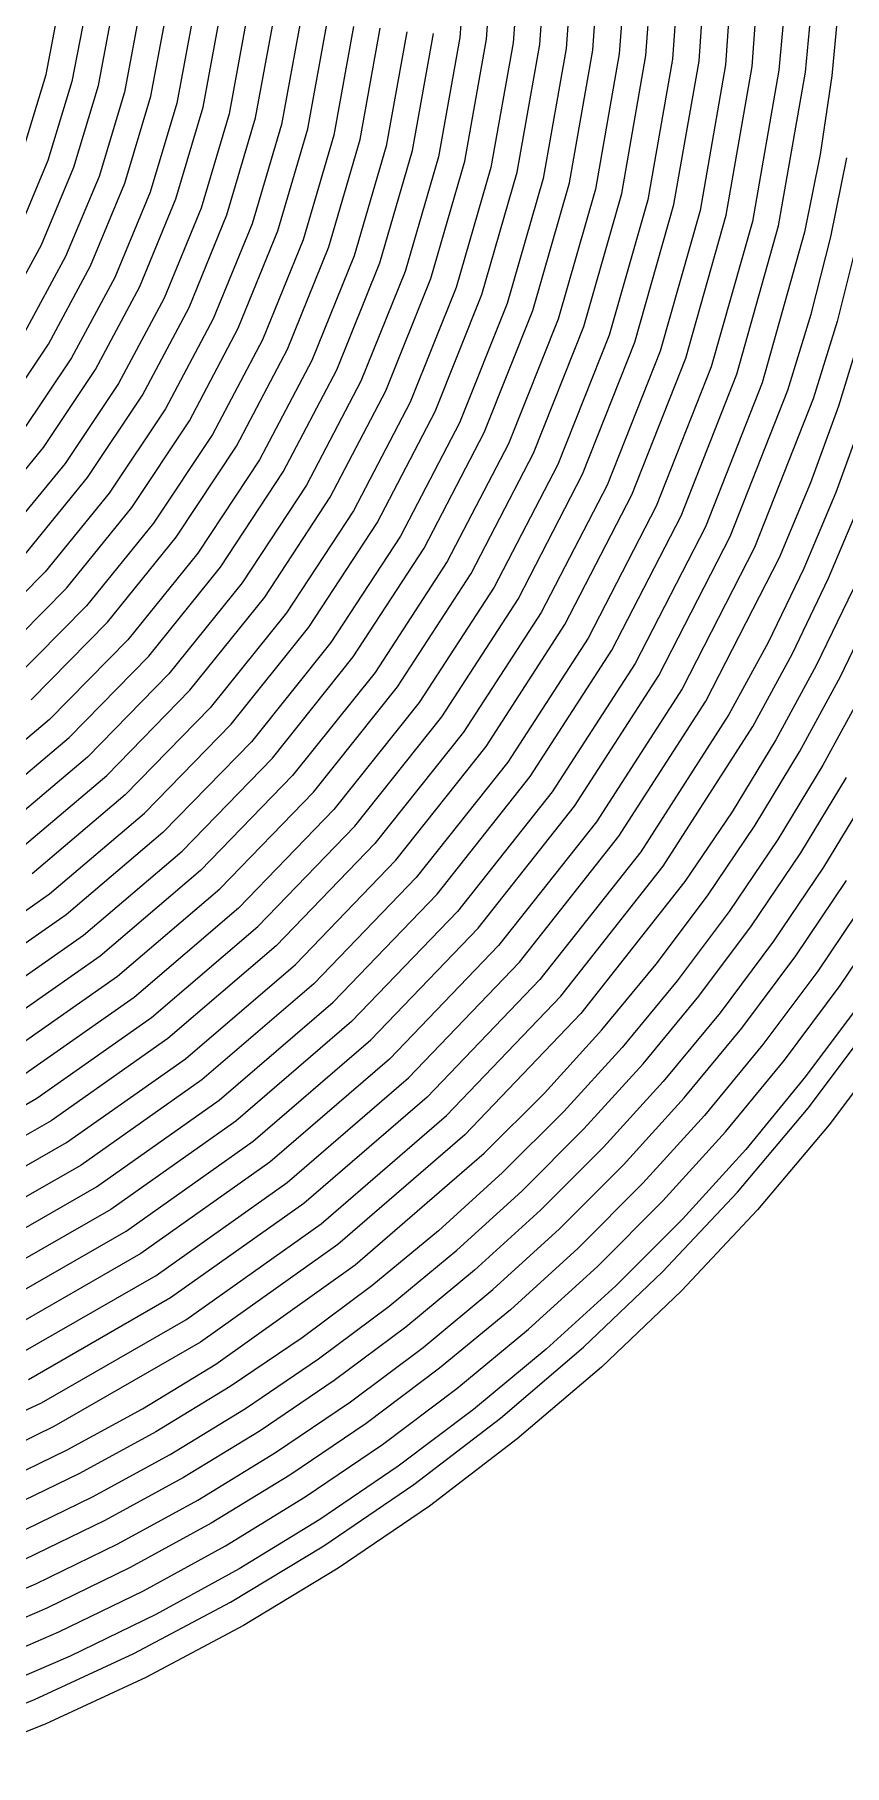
# Model space of a CAD drawing. Extents: x -264 to 377, y -298 to 357.
# Drawn here: x 134.5 to 164.4, y 70.5 to 134.4 of the extents above; entities that cross this region are included whole.
import ezdxf

# ---------------------------------------------------------------- set-up
doc = ezdxf.new("R2010")
doc.units = 0

msp = doc.modelspace()

# ---------------------------------------------------------------- linework, layer by layer
for p, q in [((150.495244, 138.853851), (150.158033, 134.299744)), ((151.143085, 134.238282), (151.483314, 138.894864)), ((152.467888, 138.853814), (152.120422, 134.098156)), ((153.105197, 134.035127), (153.455751, 138.89319)), ((154.440391, 138.85378), (154.082683, 133.896573)), ((155.067201, 133.832099), (155.428069, 138.891644)), ((156.41277, 138.853751), (156.044822, 133.694999)), ((157.0291, 133.629186), (157.400279, 138.890216)), ((158.385033, 138.853724), (158.006847, 133.49343)), ((158.990921, 133.426371), (159.372396, 138.888887)), ((160.357197, 138.853701), (159.968784, 133.291866)), ((160.952667, 133.22365), (161.344428, 138.887655)), ((134.874264, 132.929865), (135.440055, 135.871027)), ((136.415275, 135.711247), (135.831232, 132.675208)), ((136.807774, 132.529086), (137.403809, 135.665857)), ((138.37943, 135.509542), (137.765333, 132.277718)), ((138.740995, 132.12871), (139.367232, 135.461098)), ((162.203769, 135.950851), (161.930634, 133.090306)), ((162.914337, 133.02101), (163.190428, 135.932313)), ((164.173174, 135.849396), (163.892403, 132.88875)), ((140.3432, 135.307865), (139.699071, 131.880266)), ((140.67397, 131.728672), (141.330375, 135.256686)), ((142.306648, 135.106211), (141.632502, 131.482846)), ((142.606736, 131.328919), (143.293279, 135.052565)), ((144.269818, 134.904574), (143.565674, 131.085451)), ((144.539327, 130.929414), (145.25598, 134.848697)), ((146.232753, 134.702951), (145.498622, 130.688076)), ((146.471749, 130.530119), (147.218494, 134.645044)), ((148.195475, 134.501342), (147.431362, 130.290721)), ((148.40405, 130.131009), (149.180863, 134.44158)), ((150.158033, 134.299744), (149.363957, 129.893382)), ((150.336213, 129.732061), (151.143085, 134.238282)), ((152.120422, 134.098156), (151.296385, 129.496058)), ((152.268289, 129.333253), (153.105197, 134.035127)), ((154.082683, 133.896573), (153.228695, 129.098743)), ((154.20027, 128.934569), (155.067201, 133.832099)), ((156.044822, 133.694999), (155.16089, 128.701438)), ((156.132152, 128.535996), (157.0291, 133.629186)), ((134.016972, 130.106074), (134.874264, 132.929865)), ((158.006847, 133.49343), (157.092974, 128.304142)), ((158.063972, 128.137522), (158.990921, 133.426371)), ((159.968784, 133.291866), (159.024979, 127.906855)), ((159.995726, 127.739137), (160.952667, 133.22365)), ((161.930634, 133.090306), (160.956902, 127.509574)), ((161.927408, 127.340833), (162.914337, 133.02101)), ((163.892403, 132.88875), (163.462933, 129.975217)), ((135.831232, 132.675208), (134.946286, 129.760327)), ((135.901506, 129.516514), (136.807774, 132.529086)), ((137.765333, 132.277718), (136.831602, 129.173856)), ((137.785796, 128.927343), (138.740995, 132.12871)), ((139.699071, 131.880266), (138.71658, 128.587432)), ((139.669877, 128.338503), (140.67397, 131.728672)), ((141.632502, 131.482846), (140.601271, 128.001051)), ((141.553783, 127.749941), (142.606736, 131.328919)), ((143.565674, 131.085451), (142.485722, 127.414704)), ((143.437541, 127.161618), (144.539327, 130.929414)), ((145.498622, 130.688076), (144.369964, 126.828383)), ((145.321152, 126.573501), (146.471749, 130.530119)), ((134.946286, 129.760327), (133.778378, 126.9807)), ((147.431362, 130.290721), (146.254007, 126.242088)), ((147.204667, 125.985564), (148.40405, 130.131009)), ((149.363957, 129.893382), (148.137922, 125.655816)), ((149.088058, 125.397784), (150.336213, 129.732061)), ((163.462933, 129.975217), (162.888746, 127.112298)), ((163.859035, 126.942599), (164.441043, 129.854845)), ((134.703386, 126.642786), (135.901506, 129.516514)), ((136.831602, 129.173856), (135.597176, 126.213045)), ((151.296385, 129.496058), (150.021674, 125.069562)), ((150.971382, 124.81014), (152.268289, 129.333253)), ((153.228695, 129.098743), (151.905321, 124.483321)), ((136.521015, 125.872636), (137.785796, 128.927343)), ((138.71658, 128.587432), (137.415663, 125.445448)), ((152.854625, 124.222617), (154.20027, 128.934569)), ((155.16089, 128.701438), (153.788859, 123.897095)), ((154.73778, 123.635203), (156.132152, 128.535996)), ((138.338475, 125.102807), (139.669877, 128.338503)), ((140.601271, 128.001051), (139.233885, 124.677904)), ((157.092974, 128.304142), (155.672291, 123.310881)), ((156.620885, 123.047884), (158.063972, 128.137522)), ((159.024979, 127.906855), (157.555652, 122.724678)), ((140.155794, 124.333247), (141.553783, 127.749941)), ((142.485722, 127.414704), (141.051887, 123.910403)), ((141.972994, 123.563919), (143.437541, 127.161618)), ((158.503936, 122.460653), (159.995726, 127.739137)), ((160.956902, 127.509574), (159.438938, 122.138484)), ((160.38692, 121.8735), (161.927408, 127.340833)), ((133.231794, 123.922548), (134.703386, 126.642786)), ((144.369964, 126.828383), (142.869697, 123.142935)), ((143.790073, 122.79479), (145.321152, 126.573501)), ((162.888746, 127.112298), (161.322149, 121.552298)), ((163.133961, 124.085267), (163.859035, 126.942599)), ((164.820533, 126.71503), (164.083574, 123.810856)), ((135.597176, 126.213045), (134.08099, 123.410376)), ((134.96603, 122.980226), (136.521015, 125.872636)), ((146.254007, 126.242088), (144.687321, 122.3755)), ((145.607078, 122.025836), (147.204667, 125.985564)), ((137.415663, 125.445448), (135.81625, 122.470398)), ((148.137922, 125.655816), (146.504831, 121.608093)), ((147.423977, 121.257033), (149.088058, 125.397784)), ((136.700139, 122.038212), (138.338475, 125.102807)), ((139.233885, 124.677904), (137.55127, 121.530483)), ((150.021674, 125.069562), (148.322188, 120.84071)), ((149.240829, 120.488362), (150.971382, 124.81014)), ((138.434143, 121.096458), (140.155794, 124.333247)), ((151.905321, 124.483321), (150.13945, 120.073344)), ((151.057615, 119.719809), (152.854625, 124.222617)), ((162.269859, 121.286415), (163.133961, 124.085267)), ((141.051887, 123.910403), (139.286092, 120.590619)), ((140.168059, 120.154926), (141.972994, 123.563919)), ((153.788859, 123.897095), (151.956612, 119.305996)), ((152.874324, 118.95136), (154.73778, 123.635203)), ((155.672291, 123.310881), (153.773674, 118.538663)), ((164.083574, 123.810856), (163.205308, 120.966121)), ((164.152771, 120.699393), (165.043489, 123.591757)), ((133.140222, 120.265749), (134.96603, 122.980226)), ((142.869697, 123.142935), (141.020739, 119.650796)), ((141.901878, 119.213587), (143.790073, 122.79479)), ((154.690997, 118.183004), (156.620885, 123.047884)), ((157.555652, 122.724678), (155.590674, 117.771346)), ((135.81625, 122.470398), (133.938276, 119.678365)), ((134.775249, 119.161346), (136.700139, 122.038212)), ((144.687321, 122.3755), (142.755214, 118.711013)), ((143.635647, 118.272417), (145.607078, 122.025836)), ((156.507627, 117.414733), (158.503936, 122.460653)), ((159.438938, 122.138484), (157.407605, 117.00404)), ((137.55127, 121.530483), (135.574355, 118.575864)), ((146.504831, 121.608093), (144.489591, 117.771264)), ((158.324198, 116.646538), (160.38692, 121.8735)), ((161.322149, 121.552298), (159.224465, 116.236744)), ((136.410205, 118.057192), (138.434143, 121.096458)), ((145.36933, 117.331391), (147.423977, 121.257033)), ((148.322188, 120.84071), (146.223825, 116.831543)), ((160.140733, 115.878408), (162.269859, 121.286415)), ((163.205308, 120.966121), (161.04128, 115.469459)), ((139.286092, 120.590619), (137.210258, 117.473423)), ((138.045105, 116.95325), (140.168059, 120.154926)), ((147.102983, 116.390493), (149.240829, 120.488362)), ((163.122638, 117.871024), (164.152771, 120.699393)), ((165.088395, 120.379952), (164.04191, 117.506689)), ((141.020739, 119.650796), (138.846006, 116.371031)), ((150.13945, 120.073344), (147.957976, 115.891845)), ((148.836587, 115.449707), (151.057615, 119.719809)), ((132.58418, 116.488837), (134.775249, 119.161346)), ((139.679935, 115.849493), (141.901878, 119.213587)), ((151.956612, 119.305996), (149.692034, 114.952167)), ((150.570127, 114.509023), (152.874324, 118.95136)), ((135.574355, 118.575864), (133.324068, 115.831126)), ((142.755214, 118.711013), (140.481598, 115.268684)), ((141.314738, 114.745898), (143.635647, 118.272417)), ((153.773674, 118.538663), (151.426002, 114.012508)), ((134.105356, 115.233068), (136.410205, 118.057192)), ((144.489591, 117.771264), (142.117105, 114.166378)), ((152.303645, 113.568427), (154.690997, 118.183004)), ((155.590674, 117.771346), (153.159915, 113.072869)), ((161.957251, 115.11034), (163.122638, 117.871024)), ((137.210258, 117.473423), (134.84631, 114.576886)), ((135.626505, 113.9775), (138.045105, 116.95325)), ((142.949475, 113.64244), (145.36933, 117.331391)), ((154.03713, 112.627915), (156.507627, 117.414733)), ((157.407605, 117.00404), (154.893765, 112.133242)), ((164.04191, 117.506689), (162.858025, 114.702185)), ((163.773725, 114.34233), (164.974458, 117.1925)), ((138.846006, 116.371031), (136.368415, 113.322702)), ((146.223825, 116.831543), (143.752483, 113.064104)), ((144.5842, 112.539104), (147.102983, 116.390493)), ((155.770566, 111.687475), (158.324198, 116.646538)), ((137.147612, 112.722109), (139.679935, 115.849493)), ((147.957976, 115.891845), (145.387789, 111.961857)), ((159.224465, 116.236744), (156.627551, 111.193629)), ((157.503975, 110.747098), (160.140733, 115.878408)), ((140.481598, 115.268684), (137.890384, 112.068569)), ((146.218891, 111.435877), (148.836587, 115.449707)), ((161.04128, 115.469459), (158.361297, 110.254029)), ((159.237376, 109.806781), (161.957251, 115.11034)), ((134.84631, 114.576886), (132.216169, 111.919078)), ((138.668713, 111.466871), (141.314738, 114.745898)), ((149.692034, 114.952167), (147.023011, 110.859635)), ((147.853533, 110.332747), (150.570127, 114.509023)), ((162.858025, 114.702185), (161.54097, 111.970187)), ((132.93463, 111.246287), (135.626505, 113.9775)), ((142.117105, 114.166378), (139.41228, 110.814483)), ((151.426002, 114.012508), (148.658152, 109.757434)), ((162.437723, 111.565732), (163.773725, 114.34233)), ((164.674732, 113.934916), (163.318176, 111.115601)), ((136.368415, 113.322702), (133.610885, 110.524873)), ((140.18977, 110.211763), (142.949475, 113.64244)), ((149.488165, 109.229701), (152.303645, 113.568427)), ((164.214649, 110.710484), (165.590174, 113.57437)), ((134.328276, 109.851034), (137.147612, 112.722109)), ((143.752483, 113.064104), (140.934061, 109.560433)), ((141.710832, 108.956771), (144.5842, 112.539104)), ((153.159915, 113.072869), (150.293245, 108.655256)), ((151.122776, 108.126735), (154.03713, 112.627915)), ((137.890384, 112.068569), (135.005483, 109.130725)), ((145.387789, 111.961857), (142.45578, 108.306415)), ((154.893765, 112.133242), (151.928282, 107.553094)), ((161.54097, 111.970187), (160.094977, 109.314442)), ((135.721937, 108.455927), (138.668713, 111.466871)), ((143.231875, 107.701882), (146.218891, 111.435877)), ((152.757348, 107.023838), (155.770566, 111.687475)), ((156.627551, 111.193629), (153.563262, 106.450948)), ((160.970739, 108.866519), (162.437723, 111.565732)), ((139.41228, 110.814483), (136.400019, 107.73663)), ((147.023011, 110.859635), (143.977426, 107.052425)), ((154.391902, 105.921001), (157.503975, 110.747098)), ((163.318176, 111.115601), (161.828624, 108.374862)), ((162.704086, 107.926306), (164.214649, 110.710484)), ((137.115575, 107.060942), (140.18977, 110.211763)), ((144.752884, 106.447086), (147.853533, 110.332747)), ((158.361297, 110.254029), (155.198206, 105.348816)), ((165.095342, 110.261025), (163.562233, 107.435292)), ((140.934061, 109.560433), (137.794457, 106.342573)), ((148.658152, 109.757434), (145.499001, 105.798458)), ((156.026457, 104.818223), (159.237376, 109.806781)), ((160.094977, 109.314442), (156.83309, 104.246701)), ((135.005483, 109.130725), (131.850806, 106.475209)), ((138.509232, 105.666066), (141.710832, 108.956771)), ((146.273895, 105.192369), (149.488165, 109.229701)), ((150.293245, 108.655256), (147.020534, 104.544519)), ((157.660981, 103.715498), (160.970739, 108.866519)), ((132.498772, 105.733659), (135.721937, 108.455927)), ((142.45578, 108.306415), (139.188842, 104.948553)), ((147.794896, 103.93773), (151.122776, 108.126735)), ((161.828624, 108.374862), (160.210429, 105.716569)), ((136.400019, 107.73663), (133.105228, 104.953866)), ((139.902886, 104.271287), (143.231875, 107.701882)), ((151.928282, 107.553094), (148.542019, 103.290598)), ((161.062898, 105.225771), (162.704086, 107.926306)), ((163.562233, 107.435292), (161.896549, 104.694451)), ((133.752247, 104.21156), (137.115575, 107.060942)), ((143.977426, 107.052425), (140.583165, 103.554563)), ((149.315868, 102.683155), (152.757348, 107.023838)), ((162.748715, 104.203083), (164.437412, 106.986137)), ((137.794457, 106.342573), (134.359569, 103.432565)), ((141.296523, 102.876596), (144.752884, 106.447086)), ((153.563262, 106.450948), (150.063453, 102.036694)), ((165.295807, 106.495728), (163.582636, 103.67234)), ((135.005756, 102.689562), (138.509232, 105.666066)), ((145.499001, 105.798458), (141.977426, 102.1606)), ((150.836833, 101.428638), (154.391902, 105.921001)), ((160.210429, 105.716569), (158.467946, 103.144594)), ((139.188842, 104.948553), (135.613867, 101.911305)), ((142.690171, 101.481979), (146.273895, 105.192369)), ((155.198206, 105.348816), (151.584856, 100.782807)), ((152.357805, 100.174176), (156.026457, 104.818223)), ((159.295496, 102.612818), (161.062898, 105.225771)), ((136.259275, 101.167656), (139.902886, 104.271287)), ((147.020534, 104.544519), (143.371652, 100.766668)), ((156.83309, 104.246701), (153.106205, 99.528939)), ((161.896549, 104.694451), (160.102769, 102.042498)), ((160.929997, 101.510181), (162.748715, 104.203083)), ((140.583165, 103.554563), (136.868111, 100.390076)), ((144.083819, 100.087436), (147.794896, 103.93773)), ((153.878755, 98.919766), (157.660981, 103.715498)), ((163.582636, 103.67234), (161.737559, 100.94041)), ((137.512791, 99.645832), (141.296523, 102.876596)), ((148.542019, 103.290598), (144.765837, 99.372755)), ((158.467946, 103.144594), (154.627531, 98.275081)), ((162.564486, 100.407583), (164.434518, 103.180435)), ((131.226756, 100.049834), (135.005756, 102.689562)), ((145.477452, 98.692954), (149.315868, 102.683155)), ((157.406294, 100.091381), (159.295496, 102.612818)), ((165.26869, 102.650236), (163.37232, 99.83833)), ((135.613867, 101.911305), (131.757744, 99.217704)), ((141.977426, 102.1606), (138.122305, 98.868878)), ((150.063453, 102.036694), (146.159978, 97.978862)), ((160.102769, 102.042498), (158.185369, 99.483427)), ((164.19896, 99.305019), (166.120304, 102.157822)), ((132.328389, 98.414553), (136.259275, 101.167656)), ((138.76633, 98.124076), (142.690171, 101.481979)), ((146.871084, 97.298524), (150.836833, 101.428638)), ((158.985793, 98.911489), (160.929997, 101.510181)), ((161.737559, 100.94041), (159.765179, 98.304057)), ((136.868111, 100.390076), (132.86015, 97.582991)), ((143.371652, 100.766668), (139.376469, 97.347712)), ((151.584856, 100.782807), (147.554093, 96.584988)), ((160.565284, 97.731636), (162.564486, 100.407583)), ((140.019878, 96.602391), (144.083819, 100.087436)), ((148.26473, 95.90415), (152.357805, 100.174176)), ((155.399702, 97.665397), (157.406294, 100.091381)), ((163.37232, 99.83833), (161.34496, 97.124693)), ((133.430033, 96.779348), (137.512791, 99.645832)), ((144.765837, 99.372755), (140.6306, 95.826568)), ((153.106205, 99.528939), (148.948162, 95.191134)), ((158.185369, 99.483427), (156.148828, 97.021235)), ((162.144764, 96.551817), (164.19896, 99.305019)), ((138.122305, 98.868878), (133.962515, 95.948309)), ((141.273422, 95.080761), (145.477452, 98.692954)), ((149.658363, 94.509822), (153.878755, 98.919766)), ((156.920641, 96.41107), (158.985793, 98.911489)), ((165.007053, 98.736261), (162.924717, 95.945343)), ((134.531709, 95.144206), (138.76633, 98.124076)), ((146.159978, 97.978862), (141.884694, 94.305445)), ((154.627531, 98.275081), (150.342211, 93.797292)), ((159.765179, 98.304057), (157.670096, 95.767399)), ((163.022713, 94.782282), (165.469156, 98.03434)), ((139.376469, 97.347712), (135.064856, 94.313663)), ((142.526974, 93.55918), (146.871084, 97.298524)), ((153.280133, 95.338802), (155.399702, 97.665397)), ((158.441574, 95.156779), (160.565284, 97.731636)), ((161.34496, 97.124693), (159.191339, 94.51357)), ((166.272634, 97.463808), (163.793572, 94.168389)), ((135.633402, 93.50913), (140.019878, 96.602391)), ((147.554093, 96.584988), (143.138766, 92.784343)), ((156.148828, 97.021235), (153.997624, 94.659915)), ((159.962498, 93.902522), (162.144764, 96.551817)), ((140.6306, 95.826568), (136.16717, 92.679039)), ((143.780545, 92.037652), (148.26473, 95.90415)), ((154.739076, 94.012981), (156.920641, 96.41107)), ((162.924717, 95.945343), (160.712558, 93.259757)), ((148.948162, 95.191134), (144.392799, 91.263264)), ((151.051999, 93.115534), (153.280133, 95.338802)), ((157.670096, 95.767399), (155.456914, 93.334556)), ((130.015644, 92.567914), (134.531709, 95.144206)), ((136.735103, 91.874104), (141.273422, 95.080761)), ((153.997624, 94.659915), (151.736234, 92.403463)), ((156.198015, 92.687196), (158.441574, 95.156779)), ((160.41082, 91.681121), (163.022713, 94.782282)), ((135.064856, 94.313663), (130.466682, 91.69053)), ((141.884694, 94.305445), (137.269455, 91.044439)), ((145.034111, 90.516168), (149.658363, 94.509822)), ((152.445634, 91.721285), (154.739076, 94.012981)), ((159.191339, 94.51357), (156.916181, 92.009204)), ((163.793572, 94.168389), (161.146854, 91.025879)), ((130.954723, 90.834191), (135.633402, 93.50913)), ((137.836819, 90.239124), (142.526974, 93.55918)), ((150.342211, 93.797292), (145.646816, 89.742197)), ((155.456914, 93.334556), (153.130234, 91.009646)), ((157.656948, 91.361443), (159.962498, 93.902522)), ((136.16717, 92.679039), (131.406411, 89.957171)), ((143.138766, 92.784343), (138.371722, 89.40986)), ((146.287686, 88.994719), (151.051999, 93.115534)), ((153.839268, 90.327071), (156.198015, 92.687196)), ((160.712558, 93.259757), (158.375425, 90.683868)), ((138.938559, 88.604192), (143.780545, 92.037652)), ((151.736234, 92.403463), (149.369138, 90.255874)), ((156.916181, 92.009204), (154.524212, 89.615837)), ((131.89382, 89.100511), (136.735103, 91.874104)), ((150.044852, 89.54004), (152.445634, 91.721285)), ((155.232899, 88.932887), (157.656948, 91.361443)), ((157.640915, 88.736223), (160.41082, 91.681121)), ((137.269455, 91.044439), (132.346116, 88.223836)), ((144.392799, 91.263264), (139.473957, 87.775305)), ((153.130234, 91.009646), (150.694659, 88.796789)), ((161.146854, 91.025879), (158.340018, 88.041717)), ((132.832939, 87.366873), (137.836819, 90.239124)), ((140.040302, 86.969302), (145.034111, 90.516168)), ((149.369138, 90.255874), (146.900812, 88.221144)), ((151.369993, 88.080587), (153.839268, 90.327071)), ((158.375425, 90.683868), (155.918169, 88.222044)), ((145.646816, 89.742197), (140.576179, 86.140764)), ((147.541266, 87.473308), (150.044852, 89.54004)), ((154.524212, 89.615837), (152.020158, 87.337712)), ((138.371722, 89.40986), (133.285808, 86.490523)), ((141.14206, 85.334443), (146.287686, 88.994719)), ((152.695133, 86.621163), (155.232899, 88.932887)), ((133.772084, 85.63328), (138.938559, 88.604192)), ((146.900812, 88.221144), (144.335736, 86.303266)), ((150.694659, 88.796789), (148.154789, 86.700104)), ((155.918169, 88.222044), (153.34564, 85.878653)), ((154.720437, 85.952957), (157.640915, 88.736223)), ((139.473957, 87.775305), (134.225475, 84.757236)), ((148.794851, 85.951929), (151.369993, 88.080587)), ((158.340018, 88.041717), (155.3806, 85.221341)), ((134.711241, 83.899725), (140.040302, 86.969302)), ((144.939413, 85.525147), (147.541266, 87.473308)), ((152.020158, 87.337712), (149.408746, 85.179072)), ((144.335736, 86.303266), (141.678386, 84.506237)), ((148.154789, 86.700104), (145.515227, 84.72371)), ((150.048437, 84.430578), (152.695133, 86.621163)), ((140.576179, 86.140764), (135.165132, 83.023962)), ((146.118501, 83.94528), (148.794851, 85.951929)), ((153.34564, 85.878653), (150.662687, 83.65806)), ((151.656824, 83.33669), (154.720437, 85.952957)), ((138.437285, 83.686848), (141.14206, 85.334443)), ((142.243828, 83.69962), (144.939413, 85.525147)), ((149.408746, 85.179072), (146.694702, 83.144161)), ((155.3806, 85.221341), (152.276138, 82.57019)), ((141.678386, 84.506237), (138.93324, 82.834051)), ((145.515227, 84.72371), (142.780575, 82.871725)), ((147.297593, 82.365441), (150.048437, 84.430578)), ((129.081232, 81.337936), (134.711241, 83.899725)), ((139.459047, 82.000785), (142.243828, 83.69962)), ((143.345605, 82.064826), (146.118501, 83.94528)), ((135.650417, 82.166197), (138.437285, 83.686848)), ((146.694702, 83.144161), (143.88275, 81.237221)), ((150.662687, 83.65806), (147.874161, 81.564632)), ((148.457512, 80.892789), (151.656824, 83.33669)), ((135.165132, 83.023962), (132.34284, 81.656976)), ((138.93324, 82.834051), (136.104778, 81.290704)), ((142.780575, 82.871725), (139.955436, 81.148269)), ((152.276138, 82.57019), (149.034169, 80.093703)), ((132.78587, 80.776426), (135.650417, 82.166197)), ((136.589608, 80.432702), (139.459047, 82.000785)), ((140.480822, 80.314749), (143.345605, 82.064826)), ((144.447388, 80.430058), (147.297593, 82.365441)), ((136.104778, 81.290704), (133.197476, 79.88019)), ((139.955436, 81.148269), (137.04441, 79.557461)), ((143.88275, 81.237221), (140.977618, 79.462495)), ((147.874161, 81.564632), (144.984911, 79.602737)), ((145.12994, 78.62662), (148.457512, 80.892789)), ((133.640046, 78.999433), (136.589608, 80.432702)), ((137.528812, 78.699234), (140.480822, 80.314749)), ((141.502604, 78.628738), (144.447388, 80.430058)), ((149.034169, 80.093703), (145.662229, 77.79732)), ((137.04441, 79.557461), (134.052101, 78.103419)), ((140.977618, 79.462495), (137.984031, 77.824226)), ((144.984911, 79.602737), (141.999788, 77.776742)), ((134.494237, 77.222465), (137.528812, 78.699234)), ((138.468027, 76.96579), (141.502604, 78.628738)), ((141.681545, 76.543553), (145.12994, 78.62662)), ((137.984031, 77.824226), (134.906715, 76.326657)), ((141.999788, 77.776742), (138.923641, 76.091013)), ((145.662229, 77.79732), (142.167857, 75.686478)), ((131.381756, 75.888625), (134.494237, 77.222465)), ((135.348441, 75.445519), (138.468027, 76.96579)), ((134.906715, 76.326657), (131.750397, 74.974031)), ((138.923641, 76.091013), (135.761321, 74.549917)), ((138.119766, 74.648953), (141.681545, 76.543553)), ((132.148629, 74.072236), (135.348441, 75.445519)), ((142.167857, 75.686478), (138.558587, 73.766616)), ((135.761321, 74.549917), (132.517677, 73.157821)), ((134.452041, 72.948187), (138.119766, 74.648953)), ((138.558587, 73.766616), (134.841959, 72.043174)), ((130.685806, 71.446625), (134.452041, 72.948187)), ((134.841959, 72.043174), (131.025508, 70.521591))]:
    msp.add_line(p, q)

doc.saveas('drawing.dxf')
